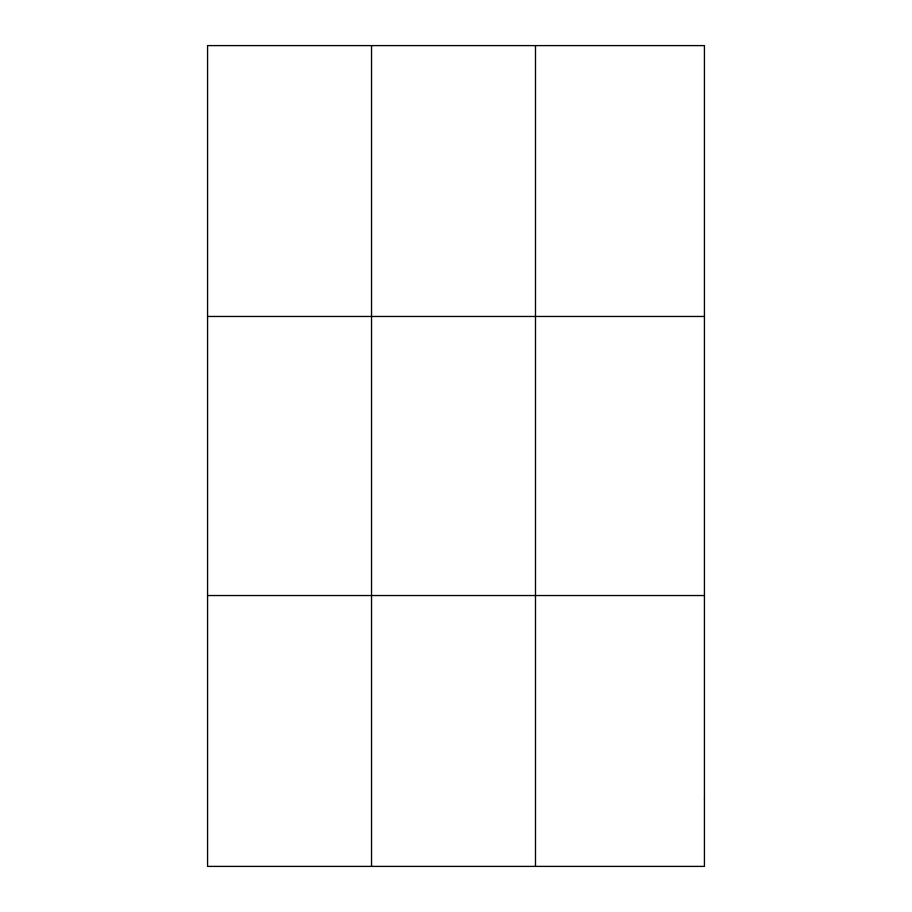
<?xml version="1.0" encoding="UTF-8"?>
<svg xmlns="http://www.w3.org/2000/svg" width="912" height="912" viewBox="0 0 912 912"><rect width="100%" height="100%" fill="white"/><g stroke="black" fill="none" stroke-linecap="round" stroke-linejoin="round"><path stroke-width="1.37" d="M371.537 866.4L371.537 45.6M535.492 866.4L535.492 45.6M207.571 316.464L704.429 316.464M207.571 595.536L704.429 595.536M704.429 798.684L704.429 866.4L207.571 866.4L207.571 45.6L704.429 45.6L704.429 798.684"/></g></svg>
